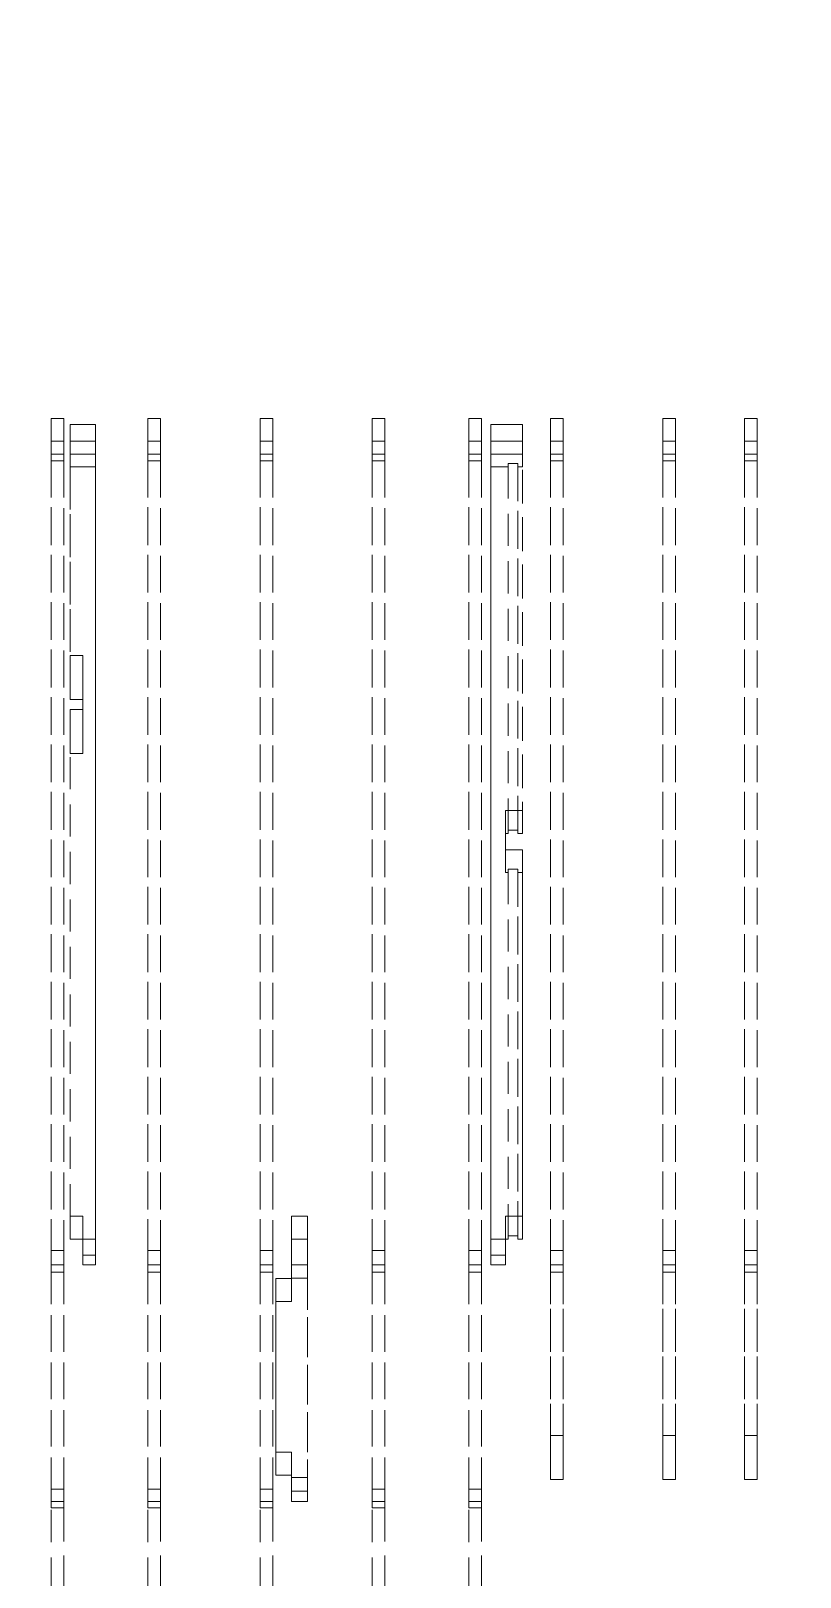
# Model space of a CAD drawing. Header units: millimetres. Extents: x 0 to 6720, y 0 to 297.
# Drawn here: x 2837.8 to 2935.1, y 101.5 to 297 of the extents above; entities that cross this region are included whole.
import ezdxf

# ---------------------------------------------------------------- set-up
doc = ezdxf.new("R2010")
doc.units = ezdxf.units.MM
doc.linetypes.add('K5LT_DASHED', pattern=[6, 4, -2])
doc.layers.add('Системный слой', color=7, linetype='Continuous')

# ---------------------------------------------------------------- blocks, each defined once
blk = doc.blocks.new('U178')
at = {"layer": 'Системный слой', "color": 7, "linetype": 'K5LT_DASHED', "lineweight": 18}
for p, q in [((2840.36, 245.11), (2840.36, 247.99)), ((2841.96, 247.99), (2840.36, 247.99)), ((2840.36, 247.99), (2840.36, 94.37)), ((2841.96, 245.11), (2841.96, 247.99)), ((2841.96, 247.99), (2841.96, 94.37)), ((2842.76, 245.11), (2842.76, 247.23)), ((2842.76, 212.47), (2842.76, 247.23)), ((2842.76, 247.23), (2845.96, 247.23)), ((2845.96, 247.23), (2845.96, 245.11)), ((2845.96, 247.23), (2845.96, 142.19)), ((2852.56, 245.11), (2852.56, 247.99)), ((2854.16, 247.99), (2852.56, 247.99)), ((2852.56, 247.99), (2852.56, 94.37)), ((2854.16, 245.11), (2854.16, 247.99)), ((2854.16, 247.99), (2854.16, 94.37)), ((2866.76, 245.11), (2866.76, 247.99)), ((2868.36, 247.99), (2866.76, 247.99)), ((2866.76, 247.99), (2866.76, 94.37)), ((2868.36, 245.11), (2868.36, 247.99)), ((2868.36, 247.99), (2868.36, 94.37)), ((2880.96, 245.11), (2880.96, 247.99)), ((2882.56, 247.99), (2880.96, 247.99)), ((2880.96, 247.99), (2880.96, 94.37)), ((2882.56, 245.11), (2882.56, 247.99)), ((2882.56, 247.99), (2882.56, 94.37)), ((2893.16, 245.11), (2893.16, 247.99)), ((2894.76, 247.99), (2893.16, 247.99)), ((2893.16, 247.99), (2893.16, 94.37)), ((2894.76, 245.11), (2894.76, 247.99)), ((2894.76, 247.99), (2894.76, 94.37)), ((2899.96, 247.23), (2895.96, 247.23)), ((2895.96, 245.11), (2895.96, 247.23)), ((2895.96, 247.23), (2895.96, 142.19)), ((2899.96, 245.11), (2899.96, 247.23)), ((2899.96, 247.23), (2899.96, 198.41)), ((2903.48, 245.11), (2903.48, 247.99)), ((2905.08, 247.99), (2903.48, 247.99)), ((2903.48, 247.99), (2903.48, 113.85)), ((2905.08, 245.11), (2905.08, 247.99)), ((2905.08, 247.99), (2905.08, 113.85)), ((2917.68, 245.11), (2917.68, 247.99)), ((2919.28, 247.99), (2917.68, 247.99)), ((2917.68, 247.99), (2917.68, 113.85)), ((2919.28, 245.11), (2919.28, 247.99)), ((2919.28, 247.99), (2919.28, 113.85)), ((2928.01, 245.11), (2928.01, 247.99)), ((2929.61, 247.99), (2928.01, 247.99)), ((2928.01, 247.99), (2928.01, 113.85)), ((2929.61, 245.11), (2929.61, 247.99)), ((2929.61, 247.99), (2929.61, 113.85)), ((2841.96, 245.11), (2840.36, 245.11)), ((2840.36, 245.11), (2840.36, 243.48)), ((2841.96, 245.11), (2841.96, 243.48)), ((2842.76, 245.11), (2842.76, 243.48)), ((2842.76, 245.11), (2845.96, 245.11)), ((2845.96, 245.11), (2845.96, 243.48)), ((2854.16, 245.11), (2852.56, 245.11)), ((2852.56, 245.11), (2852.56, 243.48)), ((2854.16, 245.11), (2854.16, 243.48)), ((2868.36, 245.11), (2866.76, 245.11)), ((2866.76, 245.11), (2866.76, 243.48)), ((2868.36, 245.11), (2868.36, 243.48)), ((2882.56, 245.11), (2880.96, 245.11)), ((2880.96, 245.11), (2880.96, 243.48)), ((2882.56, 245.11), (2882.56, 243.48)), ((2894.76, 245.11), (2893.16, 245.11)), ((2893.16, 245.11), (2893.16, 243.48)), ((2894.76, 245.11), (2894.76, 243.48)), ((2899.96, 245.11), (2895.96, 245.11)), ((2895.96, 245.11), (2895.96, 243.48)), ((2899.96, 243.48), (2899.96, 245.11)), ((2905.08, 245.11), (2903.48, 245.11)), ((2903.48, 245.11), (2903.48, 243.48)), ((2905.08, 245.11), (2905.08, 243.48)), ((2919.28, 245.11), (2917.68, 245.11)), ((2917.68, 245.11), (2917.68, 243.48)), ((2919.28, 245.11), (2919.28, 243.48)), ((2929.61, 245.11), (2928.01, 245.11)), ((2928.01, 245.11), (2928.01, 243.48)), ((2929.61, 245.11), (2929.61, 243.48)), ((2840.36, 242.64), (2840.36, 243.48)), ((2841.96, 243.48), (2840.36, 243.48)), ((2841.96, 242.64), (2840.36, 242.64)), ((2840.36, 142.77), (2840.36, 242.64)), ((2841.96, 242.64), (2841.96, 243.48)), ((2841.96, 242.64), (2841.96, 142.77)), ((2842.76, 243.48), (2842.76, 241.88)), ((2842.76, 243.48), (2845.96, 243.48)), ((2845.96, 243.48), (2845.96, 241.88)), ((2852.56, 242.64), (2852.56, 243.48)), ((2854.16, 243.48), (2852.56, 243.48)), ((2854.16, 242.64), (2852.56, 242.64)), ((2852.56, 142.77), (2852.56, 242.64)), ((2854.16, 242.64), (2854.16, 243.48)), ((2854.16, 242.64), (2854.16, 142.77)), ((2866.76, 242.64), (2866.76, 243.48)), ((2868.36, 243.48), (2866.76, 243.48)), ((2868.36, 242.64), (2866.76, 242.64)), ((2866.76, 142.77), (2866.76, 242.64)), ((2868.36, 242.64), (2868.36, 243.48)), ((2868.36, 242.64), (2868.36, 142.77)), ((2880.96, 242.64), (2880.96, 243.48)), ((2882.56, 243.48), (2880.96, 243.48)), ((2882.56, 242.64), (2880.96, 242.64)), ((2880.96, 142.77), (2880.96, 242.64)), ((2882.56, 242.64), (2882.56, 243.48)), ((2882.56, 242.64), (2882.56, 142.77)), ((2893.16, 242.64), (2893.16, 243.48)), ((2894.76, 243.48), (2893.16, 243.48)), ((2894.76, 242.64), (2893.16, 242.64)), ((2893.16, 142.77), (2893.16, 242.64)), ((2894.76, 242.64), (2894.76, 243.48)), ((2894.76, 242.64), (2894.76, 142.77)), ((2899.96, 243.48), (2895.96, 243.48)), ((2895.96, 241.88), (2895.96, 243.48)), ((2899.96, 241.88), (2899.96, 243.48)), ((2903.48, 242.64), (2903.48, 243.48)), ((2905.08, 243.48), (2903.48, 243.48)), ((2905.08, 242.64), (2903.48, 242.64)), ((2903.48, 142.77), (2903.48, 242.64)), ((2905.08, 242.64), (2905.08, 243.48)), ((2905.08, 242.64), (2905.08, 142.77)), ((2917.68, 242.64), (2917.68, 243.48)), ((2919.28, 243.48), (2917.68, 243.48)), ((2919.28, 242.64), (2917.68, 242.64)), ((2917.68, 142.77), (2917.68, 242.64)), ((2919.28, 242.64), (2919.28, 243.48)), ((2919.28, 242.64), (2919.28, 142.77)), ((2928.01, 242.64), (2928.01, 243.48)), ((2929.61, 243.48), (2928.01, 243.48)), ((2929.61, 242.64), (2928.01, 242.64)), ((2928.01, 142.77), (2928.01, 242.64)), ((2929.61, 242.64), (2929.61, 243.48)), ((2929.61, 242.64), (2929.61, 142.77)), ((2842.76, 241.88), (2842.76, 218.02)), ((2842.76, 241.88), (2845.96, 241.88)), ((2845.96, 144.23), (2845.96, 241.88)), ((2895.96, 144.23), (2895.96, 241.88)), ((2895.96, 241.88), (2898.12, 241.88)), ((2898.12, 241.88), (2898.12, 242.3)), ((2899.36, 242.3), (2898.12, 242.3)), ((2898.12, 195.94), (2898.12, 242.3)), ((2898.12, 241.88), (2898.12, 195.52)), ((2899.36, 241.88), (2899.36, 242.3)), ((2899.36, 242.3), (2899.36, 195.94)), ((2899.96, 241.88), (2899.36, 241.88)), ((2899.36, 195.52), (2899.36, 241.88)), ((2899.96, 195.52), (2899.96, 241.88)), ((2842.76, 218.02), (2842.76, 212.47)), ((2842.76, 218.02), (2844.36, 218.02)), ((2844.36, 211.18), (2844.36, 218.02)), ((2844.36, 218.02), (2844.36, 212.47)), ((2842.76, 212.47), (2844.36, 212.47)), ((2842.76, 205.63), (2842.76, 211.18)), ((2842.76, 211.18), (2842.76, 144.23)), ((2842.76, 211.18), (2844.36, 211.18)), ((2844.36, 205.63), (2844.36, 212.47)), ((2844.36, 211.18), (2844.36, 205.63)), ((2842.76, 147.12), (2842.76, 205.63)), ((2842.76, 205.63), (2844.36, 205.63)), ((2899.96, 198.41), (2897.8, 198.41)), ((2897.8, 195.52), (2897.8, 198.41)), ((2897.8, 193.47), (2897.8, 198.41)), ((2899.96, 195.52), (2899.96, 198.41)), ((2898.12, 195.52), (2897.8, 195.52)), ((2897.8, 195.52), (2897.8, 190.59)), ((2898.12, 195.52), (2898.12, 195.94)), ((2899.36, 195.94), (2898.12, 195.94)), ((2899.36, 195.52), (2899.36, 195.94)), ((2899.96, 195.52), (2899.36, 195.52)), ((2899.96, 193.47), (2897.8, 193.47)), ((2897.8, 190.59), (2897.8, 193.47)), ((2899.96, 190.59), (2899.96, 193.47)), ((2899.96, 193.47), (2899.96, 147.12)), ((2897.8, 190.59), (2898.12, 190.59)), ((2898.12, 190.59), (2898.12, 191.01)), ((2898.12, 144.65), (2898.12, 191.01)), ((2898.12, 191.01), (2899.36, 191.01)), ((2898.12, 190.59), (2898.12, 144.23)), ((2899.36, 190.59), (2899.36, 191.01)), ((2899.36, 191.01), (2899.36, 144.65)), ((2899.96, 190.59), (2899.36, 190.59)), ((2899.36, 144.23), (2899.36, 190.59)), ((2899.96, 144.23), (2899.96, 190.59)), ((2842.76, 147.12), (2844.36, 147.12)), ((2842.76, 147.12), (2842.76, 144.23)), ((2844.36, 142.19), (2844.36, 147.12)), ((2844.36, 147.12), (2844.36, 144.23)), ((2870.76, 144.23), (2870.76, 147.12)), ((2870.76, 139.23), (2870.76, 147.12)), ((2870.76, 147.12), (2872.76, 147.12)), ((2872.76, 144.23), (2872.76, 147.12)), ((2872.76, 112.35), (2872.76, 147.12)), ((2899.96, 147.12), (2897.8, 147.12)), ((2897.8, 144.23), (2897.8, 147.12)), ((2897.8, 142.19), (2897.8, 147.12)), ((2899.96, 144.23), (2899.96, 147.12)), ((2841.96, 142.77), (2840.36, 142.77)), ((2840.36, 142.77), (2840.36, 140.99)), ((2841.96, 142.77), (2841.96, 140.99)), ((2842.76, 144.23), (2844.36, 144.23)), ((2844.36, 140.99), (2844.36, 144.23)), ((2844.36, 144.23), (2845.96, 144.23)), ((2845.96, 144.23), (2845.96, 140.99)), ((2854.16, 142.77), (2852.56, 142.77)), ((2852.56, 142.77), (2852.56, 140.99)), ((2854.16, 142.77), (2854.16, 140.99)), ((2868.36, 142.77), (2866.76, 142.77)), ((2866.76, 142.77), (2866.76, 140.99)), ((2868.36, 142.77), (2868.36, 140.99)), ((2870.76, 144.23), (2870.76, 140.99)), ((2870.76, 144.23), (2872.76, 144.23)), ((2872.76, 140.99), (2872.76, 144.23)), ((2882.56, 142.77), (2880.96, 142.77)), ((2880.96, 142.77), (2880.96, 140.99)), ((2882.56, 142.77), (2882.56, 140.99)), ((2894.76, 142.77), (2893.16, 142.77)), ((2893.16, 142.77), (2893.16, 140.99)), ((2894.76, 142.77), (2894.76, 140.99)), ((2897.8, 144.23), (2895.96, 144.23)), ((2895.96, 144.23), (2895.96, 140.99)), ((2897.8, 144.23), (2897.8, 140.99)), ((2897.8, 144.23), (2898.12, 144.23)), ((2898.12, 144.23), (2898.12, 144.65)), ((2898.12, 144.65), (2899.36, 144.65)), ((2899.36, 144.23), (2899.36, 144.65)), ((2899.96, 144.23), (2899.36, 144.23)), ((2905.08, 142.77), (2903.48, 142.77)), ((2903.48, 142.77), (2903.48, 140.99)), ((2905.08, 142.77), (2905.08, 140.99)), ((2919.28, 142.77), (2917.68, 142.77)), ((2917.68, 142.77), (2917.68, 140.99)), ((2919.28, 142.77), (2919.28, 140.99)), ((2929.61, 142.77), (2928.01, 142.77)), ((2928.01, 142.77), (2928.01, 140.99)), ((2929.61, 142.77), (2929.61, 140.99)), ((2840.36, 140.06), (2840.36, 140.99)), ((2840.36, 140.99), (2841.96, 140.99)), ((2841.96, 140.06), (2841.96, 140.99)), ((2844.36, 140.99), (2844.36, 142.19)), ((2844.36, 142.19), (2845.96, 142.19)), ((2844.36, 140.99), (2845.96, 140.99)), ((2845.96, 140.99), (2845.96, 142.19)), ((2852.56, 140.06), (2852.56, 140.99)), ((2852.56, 140.99), (2854.16, 140.99)), ((2854.16, 140.06), (2854.16, 140.99)), ((2866.76, 140.06), (2866.76, 140.99)), ((2866.76, 140.99), (2868.36, 140.99)), ((2868.36, 140.06), (2868.36, 140.99)), ((2870.76, 140.99), (2870.76, 139.3)), ((2870.76, 140.99), (2872.76, 140.99)), ((2872.76, 139.3), (2872.76, 140.99)), ((2880.96, 140.06), (2880.96, 140.99)), ((2880.96, 140.99), (2882.56, 140.99)), ((2882.56, 140.06), (2882.56, 140.99)), ((2893.16, 140.06), (2893.16, 140.99)), ((2893.16, 140.99), (2894.76, 140.99)), ((2894.76, 140.06), (2894.76, 140.99)), ((2897.8, 142.19), (2895.96, 142.19)), ((2895.96, 142.19), (2895.96, 140.99)), ((2897.8, 140.99), (2895.96, 140.99)), ((2897.8, 142.19), (2897.8, 140.99)), ((2903.48, 140.06), (2903.48, 140.99)), ((2905.08, 140.99), (2903.48, 140.99)), ((2905.08, 140.06), (2905.08, 140.99)), ((2917.68, 140.06), (2917.68, 140.99)), ((2919.28, 140.99), (2917.68, 140.99)), ((2919.28, 140.06), (2919.28, 140.99)), ((2928.01, 140.06), (2928.01, 140.99)), ((2929.61, 140.99), (2928.01, 140.99)), ((2929.61, 140.06), (2929.61, 140.99)), ((2840.36, 112.61), (2840.36, 140.06)), ((2840.36, 140.06), (2841.96, 140.06)), ((2841.96, 112.61), (2841.96, 140.06)), ((2852.56, 112.61), (2852.56, 140.06)), ((2852.56, 140.06), (2854.16, 140.06)), ((2854.16, 112.61), (2854.16, 140.06)), ((2866.76, 112.61), (2866.76, 140.06)), ((2866.76, 140.06), (2868.36, 140.06)), ((2868.36, 112.61), (2868.36, 140.06)), ((2870.76, 139.23), (2868.76, 139.23)), ((2868.76, 136.34), (2868.76, 139.23)), ((2868.76, 139.23), (2868.76, 117.28)), ((2870.76, 139.3), (2870.76, 136.34)), ((2870.76, 139.3), (2872.76, 139.3)), ((2870.76, 136.34), (2870.76, 139.23)), ((2872.76, 139.3), (2872.76, 114.07)), ((2880.96, 112.61), (2880.96, 140.06)), ((2880.96, 140.06), (2882.56, 140.06)), ((2882.56, 112.61), (2882.56, 140.06)), ((2893.16, 112.61), (2893.16, 140.06)), ((2893.16, 140.06), (2894.76, 140.06)), ((2894.76, 112.61), (2894.76, 140.06)), ((2903.48, 119.4), (2903.48, 140.06)), ((2903.48, 140.06), (2905.08, 140.06)), ((2905.08, 119.4), (2905.08, 140.06)), ((2917.68, 119.4), (2917.68, 140.06)), ((2917.68, 140.06), (2919.28, 140.06)), ((2919.28, 119.4), (2919.28, 140.06)), ((2928.01, 119.4), (2928.01, 140.06)), ((2928.01, 140.06), (2929.61, 140.06)), ((2929.61, 119.4), (2929.61, 140.06)), ((2870.76, 136.34), (2868.76, 136.34)), ((2868.76, 136.34), (2868.76, 114.4)), ((2905.08, 119.4), (2903.48, 119.4)), ((2903.48, 119.4), (2903.48, 113.85)), ((2905.08, 119.4), (2905.08, 113.85)), ((2919.28, 119.4), (2917.68, 119.4)), ((2917.68, 119.4), (2917.68, 113.85)), ((2919.28, 119.4), (2919.28, 113.85)), ((2929.61, 119.4), (2928.01, 119.4)), ((2928.01, 119.4), (2928.01, 113.85)), ((2929.61, 119.4), (2929.61, 113.85)), ((2870.76, 117.28), (2868.76, 117.28)), ((2868.76, 117.28), (2868.76, 114.4)), ((2870.76, 112.35), (2870.76, 117.28)), ((2870.76, 117.28), (2870.76, 114.4)), ((2870.76, 114.4), (2868.76, 114.4)), ((2870.76, 114.4), (2870.76, 114.07)), ((2870.76, 111.04), (2870.76, 114.07)), ((2870.76, 114.07), (2872.76, 114.07)), ((2872.76, 111.04), (2872.76, 114.07)), ((2905.08, 113.85), (2903.48, 113.85)), ((2919.28, 113.85), (2917.68, 113.85)), ((2929.61, 113.85), (2928.01, 113.85)), ((2841.96, 112.61), (2840.36, 112.61)), ((2840.36, 112.61), (2840.36, 111.04)), ((2841.96, 112.61), (2841.96, 111.04)), ((2854.16, 112.61), (2852.56, 112.61)), ((2852.56, 112.61), (2852.56, 111.04)), ((2854.16, 112.61), (2854.16, 111.04)), ((2868.36, 112.61), (2866.76, 112.61)), ((2866.76, 112.61), (2866.76, 111.04)), ((2868.36, 112.61), (2868.36, 111.04)), ((2870.76, 111.04), (2870.76, 112.35)), ((2870.76, 112.35), (2872.76, 112.35)), ((2872.76, 111.04), (2872.76, 112.35)), ((2882.56, 112.61), (2880.96, 112.61)), ((2880.96, 112.61), (2880.96, 111.04)), ((2882.56, 112.61), (2882.56, 111.04)), ((2894.76, 112.61), (2893.16, 112.61)), ((2893.16, 112.61), (2893.16, 111.04)), ((2894.76, 112.61), (2894.76, 111.04)), ((2840.36, 110.23), (2840.36, 111.04)), ((2840.36, 111.04), (2841.96, 111.04)), ((2840.36, 99.92), (2840.36, 110.23)), ((2840.36, 110.23), (2841.96, 110.23)), ((2841.96, 110.23), (2841.96, 111.04)), ((2841.96, 110.23), (2841.96, 99.92)), ((2852.56, 110.23), (2852.56, 111.04)), ((2852.56, 111.04), (2854.16, 111.04)), ((2852.56, 99.92), (2852.56, 110.23)), ((2852.56, 110.23), (2854.16, 110.23)), ((2854.16, 110.23), (2854.16, 111.04)), ((2854.16, 110.23), (2854.16, 99.92)), ((2866.76, 110.23), (2866.76, 111.04)), ((2866.76, 111.04), (2868.36, 111.04)), ((2866.76, 99.92), (2866.76, 110.23)), ((2866.76, 110.23), (2868.36, 110.23)), ((2868.36, 110.23), (2868.36, 111.04)), ((2868.36, 110.23), (2868.36, 99.92)), ((2870.76, 111.04), (2872.76, 111.04)), ((2880.96, 110.23), (2880.96, 111.04)), ((2880.96, 111.04), (2882.56, 111.04)), ((2880.96, 99.92), (2880.96, 110.23)), ((2880.96, 110.23), (2882.56, 110.23)), ((2882.56, 110.23), (2882.56, 111.04)), ((2882.56, 110.23), (2882.56, 99.92)), ((2893.16, 110.23), (2893.16, 111.04)), ((2893.16, 111.04), (2894.76, 111.04)), ((2893.16, 99.92), (2893.16, 110.23)), ((2893.16, 110.23), (2894.76, 110.23)), ((2894.76, 110.23), (2894.76, 111.04)), ((2894.76, 110.23), (2894.76, 99.92))]:
    blk.add_line(p, q, dxfattribs=at)

msp = doc.modelspace()

# ---------------------------------------------------------------- block references
at = {"layer": 'Системный слой'}
msp.add_blockref('U178', (0, 0), dxfattribs=at)

doc.saveas('drawing.dxf')
